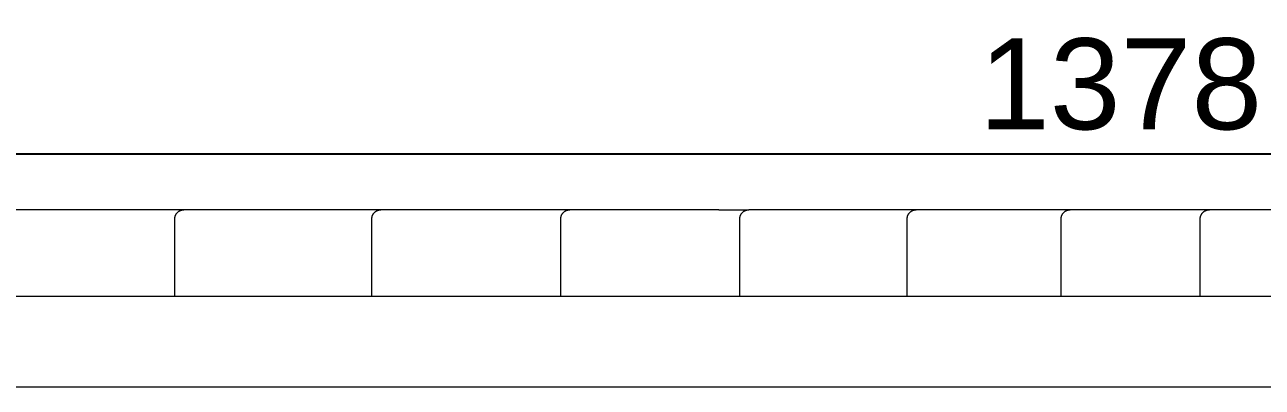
# Model space of a CAD drawing. Header units: millimetres. Extents: x -111 to 4919, y -143 to 3304.
# Drawn here: x 3600 to 4143, y 3145 to 3304 of the extents above; entities that cross this region are included whole.
import ezdxf

# ---------------------------------------------------------------- set-up
doc = ezdxf.new("R2010")
doc.units = ezdxf.units.MM
doc.layers.add('ZANO_R', color=7, linetype='Continuous', lineweight=0)
doc.layers.add('ZANO_W', color=1, linetype='Continuous', lineweight=0)
doc.styles.add('Arial', font='arial.ttf')
doc.styles.get("Standard").update_dxf_attribs({"font": 'ARIALUNI.TTF'})
doc.dimstyles.new('pl i ang', dxfattribs={"dimtxt": 50, "dimasz": 50, "dimexe": 1.25, "dimexo": 0.625, "dimgap": 10, "dimtad": 1, "dimtoh": 1, "dimtxsty": 'Standard', "dimcen": 2.5, "dimclrd": 1, "dimclre": 1, "dimclrt": 1, "dimadec": 0, "dimazin": 0, "dimtfac": 1, "dimtmove": 0, "dimatfit": 3, "dimfxl": 1, "dimarcsym": 1})

# ---------------------------------------------------------------- blocks, each defined once
blk = doc.blocks.new('*D398')
at = {"layer": 'ZANO_W', "color": 1, "lineweight": -2}
for p, q in [((3392.06, 3228.59), (3392.06, 3257.24)), ((4770.02, 3228.66), (4770.02, 3257.24)), ((3432.06, 3247.24), (4730.02, 3247.24))]:
    blk.add_line(p, q, dxfattribs=at)
at = {"layer": 'ZANO_W', "color": 1}
for points in [[(3432.06, 3253.9), (3432.06, 3240.57), (3392.06, 3247.24)], [(4730.02, 3240.57), (4730.02, 3253.9), (4770.02, 3247.24)]]:
    blk.add_solid(points, dxfattribs=at)
at = {"layer": 'ZANO_W', "color": 1, "insert": (4081.04, 3277.67), "char_height": 40, "attachment_point": 5, "style": 'Arial'}
blk.add_mtext('1378', dxfattribs=at)

msp = doc.modelspace()

# ---------------------------------------------------------------- linework, layer by layer
at = {"layer": 'ZANO_R'}
for p, q in [((3653.03, 3222.59), (3580.79, 3222.59)), ((3669.85, 3222.59), (3653.03, 3222.59)), ((3666.6, 3220.78), (3666.68, 3220.9)), ((3666.68, 3220.9), (3666.76, 3221.01)), ((3666.76, 3221.01), (3666.84, 3221.11)), ((3666.84, 3221.11), (3666.93, 3221.22)), ((3666.93, 3221.22), (3667.02, 3221.32)), ((3667.02, 3221.32), (3667.12, 3221.42)), ((3667.12, 3221.42), (3667.21, 3221.51)), ((3667.21, 3221.51), (3667.31, 3221.6)), ((3667.31, 3221.6), (3667.42, 3221.69)), ((3667.42, 3221.69), (3667.53, 3221.78)), ((3667.53, 3221.78), (3667.64, 3221.86)), ((3667.64, 3221.86), (3667.75, 3221.93)), ((3667.75, 3221.93), (3667.87, 3222.01)), ((3667.87, 3222.01), (3667.98, 3222.08)), ((3667.98, 3222.08), (3668.1, 3222.14)), ((3668.1, 3222.14), (3668.23, 3222.2)), ((3668.23, 3222.2), (3668.35, 3222.26)), ((3668.35, 3222.26), (3668.48, 3222.31)), ((3668.48, 3222.31), (3668.6, 3222.36)), ((3668.6, 3222.36), (3668.73, 3222.4)), ((3668.73, 3222.4), (3668.86, 3222.44)), ((3668.86, 3222.44), (3669, 3222.48)), ((3669, 3222.48), (3669.13, 3222.51)), ((3669.13, 3222.51), (3669.26, 3222.53)), ((3669.26, 3222.53), (3669.4, 3222.55)), ((3669.4, 3222.55), (3669.53, 3222.57)), ((3669.53, 3222.57), (3669.67, 3222.58)), ((3669.67, 3222.58), (3669.81, 3222.59)), ((3669.81, 3222.59), (3669.94, 3222.59)), ((3740.09, 3222.59), (3669.94, 3222.59)), ((3756.31, 3222.59), (3740.09, 3222.59)), ((3753.07, 3220.78), (3753.15, 3220.9)), ((3753.15, 3220.9), (3753.23, 3221.01)), ((3753.23, 3221.01), (3753.31, 3221.11)), ((3753.31, 3221.11), (3753.4, 3221.22)), ((3753.4, 3221.22), (3753.49, 3221.32)), ((3753.49, 3221.32), (3753.59, 3221.42)), ((3753.59, 3221.42), (3753.68, 3221.51)), ((3753.68, 3221.51), (3753.79, 3221.6)), ((3753.79, 3221.6), (3753.89, 3221.69)), ((3753.89, 3221.69), (3754, 3221.78)), ((3754, 3221.78), (3754.11, 3221.86)), ((3754.11, 3221.86), (3754.22, 3221.93)), ((3754.22, 3221.93), (3754.34, 3222.01)), ((3754.34, 3222.01), (3754.45, 3222.08)), ((3754.45, 3222.08), (3754.57, 3222.14)), ((3754.57, 3222.14), (3754.7, 3222.2)), ((3754.7, 3222.2), (3754.82, 3222.26)), ((3754.82, 3222.26), (3754.95, 3222.31)), ((3754.95, 3222.31), (3755.07, 3222.36)), ((3755.07, 3222.36), (3755.2, 3222.4)), ((3755.2, 3222.4), (3755.33, 3222.44)), ((3755.33, 3222.44), (3755.47, 3222.48)), ((3755.47, 3222.48), (3755.6, 3222.51)), ((3755.6, 3222.51), (3755.73, 3222.53)), ((3755.73, 3222.53), (3755.87, 3222.55)), ((3755.87, 3222.55), (3756, 3222.57)), ((3756, 3222.57), (3756.14, 3222.58)), ((3756.14, 3222.58), (3756.28, 3222.59)), ((3756.28, 3222.59), (3756.41, 3222.59)), ((3823.76, 3222.59), (3756.41, 3222.59)), ((3839.24, 3222.59), (3823.76, 3222.59)), ((3836, 3220.78), (3836.08, 3220.9)), ((3836.08, 3220.9), (3836.16, 3221.01)), ((3836.16, 3221.01), (3836.25, 3221.11)), ((3836.25, 3221.11), (3836.33, 3221.22)), ((3836.33, 3221.22), (3836.43, 3221.32)), ((3836.43, 3221.32), (3836.52, 3221.42)), ((3836.52, 3221.42), (3836.62, 3221.51)), ((3836.62, 3221.51), (3836.72, 3221.6)), ((3836.72, 3221.6), (3836.82, 3221.69)), ((3836.82, 3221.69), (3836.93, 3221.78)), ((3836.93, 3221.78), (3837.04, 3221.86)), ((3837.04, 3221.86), (3837.15, 3221.93)), ((3837.15, 3221.93), (3837.27, 3222.01)), ((3837.27, 3222.01), (3837.39, 3222.08)), ((3837.39, 3222.08), (3837.51, 3222.14)), ((3837.51, 3222.14), (3837.63, 3222.2)), ((3837.63, 3222.2), (3837.75, 3222.26)), ((3837.75, 3222.26), (3837.88, 3222.31)), ((3837.88, 3222.31), (3838.01, 3222.36)), ((3838.01, 3222.36), (3838.14, 3222.4)), ((3838.14, 3222.4), (3838.27, 3222.44)), ((3838.27, 3222.44), (3838.4, 3222.48)), ((3838.4, 3222.48), (3838.53, 3222.51)), ((3838.53, 3222.51), (3838.67, 3222.53)), ((3838.67, 3222.53), (3838.8, 3222.55)), ((3838.8, 3222.55), (3838.94, 3222.57)), ((3838.94, 3222.57), (3839.08, 3222.58)), ((3839.08, 3222.58), (3839.21, 3222.59)), ((3839.21, 3222.59), (3839.35, 3222.59)), ((3903.24, 3222.59), (3839.35, 3222.59)), ((3904.75, 3222.59), (3903.24, 3222.59)), ((3904.75, 3222.59), (3917.81, 3222.59)), ((3914.58, 3220.78), (3914.66, 3220.9)), ((3914.66, 3220.9), (3914.74, 3221.01)), ((3914.74, 3221.01), (3914.82, 3221.11)), ((3914.82, 3221.11), (3914.91, 3221.22)), ((3914.91, 3221.22), (3915, 3221.32)), ((3915, 3221.32), (3915.1, 3221.42)), ((3915.1, 3221.42), (3915.2, 3221.51)), ((3915.2, 3221.51), (3915.3, 3221.6)), ((3915.3, 3221.6), (3915.4, 3221.69)), ((3915.4, 3221.69), (3915.51, 3221.78)), ((3915.51, 3221.78), (3915.62, 3221.86)), ((3915.62, 3221.86), (3915.73, 3221.93)), ((3915.73, 3221.93), (3915.85, 3222.01)), ((3915.85, 3222.01), (3915.97, 3222.08)), ((3915.97, 3222.08), (3916.09, 3222.14)), ((3916.09, 3222.14), (3916.21, 3222.2)), ((3916.21, 3222.2), (3916.33, 3222.26)), ((3916.33, 3222.26), (3916.46, 3222.31)), ((3916.46, 3222.31), (3916.59, 3222.36)), ((3916.59, 3222.36), (3916.72, 3222.4)), ((3916.72, 3222.4), (3916.85, 3222.44)), ((3916.85, 3222.44), (3916.98, 3222.48)), ((3916.98, 3222.48), (3917.11, 3222.51)), ((3917.11, 3222.51), (3917.25, 3222.53)), ((3917.25, 3222.53), (3917.38, 3222.55)), ((3917.38, 3222.55), (3917.52, 3222.57)), ((3917.52, 3222.57), (3917.65, 3222.58)), ((3917.65, 3222.58), (3917.79, 3222.59)), ((3917.79, 3222.59), (3917.93, 3222.59)), ((3977.73, 3222.59), (3917.93, 3222.59)), ((3991.37, 3222.59), (3977.73, 3222.59)), ((3988.03, 3220.78), (3988.1, 3220.9)), ((3988.1, 3220.9), (3988.19, 3221.01)), ((3988.19, 3221.01), (3988.27, 3221.11)), ((3988.27, 3221.11), (3988.36, 3221.22)), ((3988.36, 3221.22), (3988.45, 3221.32)), ((3988.45, 3221.32), (3988.54, 3221.42)), ((3988.54, 3221.42), (3988.64, 3221.51)), ((3988.64, 3221.51), (3988.74, 3221.6)), ((3988.74, 3221.6), (3988.85, 3221.69)), ((3988.85, 3221.69), (3988.96, 3221.78)), ((3988.96, 3221.78), (3989.07, 3221.86)), ((3989.07, 3221.86), (3989.18, 3221.93)), ((3989.18, 3221.93), (3989.29, 3222.01)), ((3989.29, 3222.01), (3989.41, 3222.08)), ((3989.41, 3222.08), (3989.53, 3222.14)), ((3989.53, 3222.14), (3989.65, 3222.2)), ((3989.65, 3222.2), (3989.78, 3222.26)), ((3989.78, 3222.26), (3989.91, 3222.31)), ((3989.91, 3222.31), (3990.03, 3222.36)), ((3990.03, 3222.36), (3990.16, 3222.4)), ((3990.16, 3222.4), (3990.29, 3222.44)), ((3990.29, 3222.44), (3990.43, 3222.48)), ((3990.43, 3222.48), (3990.56, 3222.51)), ((3990.56, 3222.51), (3990.69, 3222.53)), ((3990.69, 3222.53), (3990.83, 3222.55)), ((3990.83, 3222.55), (3990.96, 3222.57)), ((3990.96, 3222.57), (3991.1, 3222.58)), ((3991.1, 3222.58), (3991.24, 3222.59)), ((3991.24, 3222.59), (3991.37, 3222.59)), ((4046.49, 3222.59), (3991.37, 3222.59)), ((4058.96, 3222.59), (4046.49, 3222.59)), ((4055.61, 3220.78), (4055.69, 3220.9)), ((4055.69, 3220.9), (4055.77, 3221.01)), ((4055.77, 3221.01), (4055.86, 3221.11)), ((4055.86, 3221.11), (4055.94, 3221.22)), ((4055.94, 3221.22), (4056.04, 3221.32)), ((4056.04, 3221.32), (4056.13, 3221.42)), ((4056.13, 3221.42), (4056.23, 3221.51)), ((4056.23, 3221.51), (4056.33, 3221.6)), ((4056.33, 3221.6), (4056.43, 3221.69)), ((4056.43, 3221.69), (4056.54, 3221.78)), ((4056.54, 3221.78), (4056.65, 3221.86)), ((4056.65, 3221.86), (4056.77, 3221.93)), ((4056.77, 3221.93), (4056.88, 3222.01)), ((4056.88, 3222.01), (4057, 3222.08)), ((4057, 3222.08), (4057.12, 3222.14)), ((4057.12, 3222.14), (4057.24, 3222.2)), ((4057.24, 3222.2), (4057.37, 3222.26)), ((4057.37, 3222.26), (4057.49, 3222.31)), ((4057.49, 3222.31), (4057.62, 3222.36)), ((4057.62, 3222.36), (4057.75, 3222.4)), ((4057.75, 3222.4), (4057.88, 3222.44)), ((4057.88, 3222.44), (4058.01, 3222.48)), ((4058.01, 3222.48), (4058.15, 3222.51)), ((4058.15, 3222.51), (4058.28, 3222.53)), ((4058.28, 3222.53), (4058.41, 3222.55)), ((4058.41, 3222.55), (4058.55, 3222.57)), ((4058.55, 3222.57), (4058.69, 3222.58)), ((4058.69, 3222.58), (4058.82, 3222.59)), ((4058.82, 3222.59), (4058.96, 3222.59)), ((4108.85, 3222.59), (4058.96, 3222.59)), ((4119.9, 3222.59), (4108.85, 3222.59)), ((4116.67, 3220.78), (4116.75, 3220.9)), ((4116.75, 3220.9), (4116.83, 3221.01)), ((4116.83, 3221.01), (4116.91, 3221.11)), ((4116.91, 3221.11), (4117, 3221.22)), ((4117, 3221.22), (4117.09, 3221.32)), ((4117.09, 3221.32), (4117.19, 3221.42)), ((4117.19, 3221.42), (4117.29, 3221.51)), ((4117.29, 3221.51), (4117.39, 3221.6)), ((4117.39, 3221.6), (4117.49, 3221.69)), ((4117.49, 3221.69), (4117.6, 3221.78)), ((4117.6, 3221.78), (4117.71, 3221.86)), ((4117.71, 3221.86), (4117.82, 3221.93)), ((4117.82, 3221.93), (4117.94, 3222.01)), ((4117.94, 3222.01), (4118.06, 3222.08)), ((4118.06, 3222.08), (4118.18, 3222.14)), ((4118.18, 3222.14), (4118.3, 3222.2)), ((4118.3, 3222.2), (4118.42, 3222.26)), ((4118.42, 3222.26), (4118.55, 3222.31)), ((4118.55, 3222.31), (4118.68, 3222.36)), ((4118.68, 3222.36), (4118.81, 3222.4)), ((4118.81, 3222.4), (4118.94, 3222.44)), ((4118.94, 3222.44), (4119.07, 3222.48)), ((4119.07, 3222.48), (4119.2, 3222.51)), ((4119.2, 3222.51), (4119.34, 3222.53)), ((4119.34, 3222.53), (4119.47, 3222.55)), ((4119.47, 3222.55), (4119.61, 3222.57)), ((4119.61, 3222.57), (4119.74, 3222.58)), ((4119.74, 3222.58), (4119.88, 3222.59)), ((4119.88, 3222.59), (4120.02, 3222.59)), ((4164.19, 3222.59), (4120.02, 3222.59)), ((3665.94, 3218.59), (3665.95, 3218.73)), ((3665.94, 3184.59), (3665.94, 3218.59)), ((3665.95, 3218.86), (3665.96, 3219)), ((3665.95, 3218.73), (3665.95, 3218.86)), ((3665.96, 3219), (3665.98, 3219.13)), ((3665.98, 3219.13), (3666, 3219.27)), ((3666, 3219.27), (3666.03, 3219.4)), ((3666.03, 3219.4), (3666.06, 3219.54)), ((3666.06, 3219.54), (3666.09, 3219.67)), ((3666.09, 3219.67), (3666.13, 3219.8)), ((3666.13, 3219.8), (3666.17, 3219.93)), ((3666.17, 3219.93), (3666.22, 3220.06)), ((3666.22, 3220.06), (3666.27, 3220.18)), ((3666.27, 3220.18), (3666.33, 3220.31)), ((3666.33, 3220.31), (3666.39, 3220.43)), ((3666.39, 3220.43), (3666.46, 3220.55)), ((3666.46, 3220.55), (3666.53, 3220.67)), ((3666.53, 3220.67), (3666.6, 3220.78)), ((3752.41, 3218.59), (3752.42, 3218.73)), ((3752.41, 3184.59), (3752.41, 3218.59)), ((3752.42, 3218.86), (3752.43, 3219)), ((3752.42, 3218.73), (3752.42, 3218.86)), ((3752.43, 3219), (3752.45, 3219.13)), ((3752.45, 3219.13), (3752.47, 3219.27)), ((3752.47, 3219.27), (3752.5, 3219.4)), ((3752.5, 3219.4), (3752.53, 3219.54)), ((3752.53, 3219.54), (3752.56, 3219.67)), ((3752.56, 3219.67), (3752.6, 3219.8)), ((3752.6, 3219.8), (3752.64, 3219.93)), ((3752.64, 3219.93), (3752.69, 3220.06)), ((3752.69, 3220.06), (3752.75, 3220.18)), ((3752.75, 3220.18), (3752.8, 3220.31)), ((3752.8, 3220.31), (3752.86, 3220.43)), ((3752.86, 3220.43), (3752.93, 3220.55)), ((3752.93, 3220.55), (3753, 3220.67)), ((3753, 3220.67), (3753.07, 3220.78)), ((3835.35, 3218.73), (3835.36, 3218.86)), ((3835.35, 3218.59), (3835.35, 3218.73)), ((3835.35, 3184.59), (3835.35, 3218.59)), ((3835.36, 3218.86), (3835.37, 3219)), ((3835.37, 3219), (3835.39, 3219.13)), ((3835.39, 3219.13), (3835.41, 3219.27)), ((3835.41, 3219.27), (3835.43, 3219.4)), ((3835.43, 3219.4), (3835.46, 3219.54)), ((3835.46, 3219.54), (3835.5, 3219.67)), ((3835.5, 3219.67), (3835.54, 3219.8)), ((3835.54, 3219.8), (3835.58, 3219.93)), ((3835.58, 3219.93), (3835.63, 3220.06)), ((3835.63, 3220.06), (3835.68, 3220.18)), ((3835.68, 3220.18), (3835.74, 3220.31)), ((3835.74, 3220.31), (3835.8, 3220.43)), ((3835.8, 3220.43), (3835.86, 3220.55)), ((3835.86, 3220.55), (3835.93, 3220.67)), ((3835.93, 3220.67), (3836, 3220.78)), ((3913.93, 3218.73), (3913.94, 3218.86)), ((3913.93, 3218.59), (3913.93, 3218.73)), ((3913.93, 3184.59), (3913.93, 3218.59)), ((3913.94, 3218.86), (3913.95, 3219)), ((3913.95, 3219), (3913.96, 3219.13)), ((3913.96, 3219.13), (3913.99, 3219.27)), ((3913.99, 3219.27), (3914.01, 3219.4)), ((3914.01, 3219.4), (3914.04, 3219.54)), ((3914.04, 3219.54), (3914.08, 3219.67)), ((3914.08, 3219.67), (3914.11, 3219.8)), ((3914.11, 3219.8), (3914.16, 3219.93)), ((3914.16, 3219.93), (3914.21, 3220.06)), ((3914.21, 3220.06), (3914.26, 3220.18)), ((3914.26, 3220.18), (3914.31, 3220.31)), ((3914.31, 3220.31), (3914.38, 3220.43)), ((3914.38, 3220.43), (3914.44, 3220.55)), ((3914.44, 3220.55), (3914.51, 3220.67)), ((3914.51, 3220.67), (3914.58, 3220.78)), ((3987.37, 3218.73), (3987.38, 3218.86)), ((3987.37, 3218.59), (3987.37, 3218.73)), ((3987.37, 3184.59), (3987.37, 3218.59)), ((3987.38, 3218.86), (3987.39, 3219)), ((3987.39, 3219), (3987.41, 3219.13)), ((3987.41, 3219.13), (3987.43, 3219.27)), ((3987.43, 3219.27), (3987.46, 3219.4)), ((3987.46, 3219.4), (3987.49, 3219.54)), ((3987.49, 3219.54), (3987.52, 3219.67)), ((3987.52, 3219.67), (3987.56, 3219.8)), ((3987.56, 3219.8), (3987.6, 3219.93)), ((3987.6, 3219.93), (3987.65, 3220.06)), ((3987.65, 3220.06), (3987.7, 3220.18)), ((3987.7, 3220.18), (3987.76, 3220.31)), ((3987.76, 3220.31), (3987.82, 3220.43)), ((3987.82, 3220.43), (3987.89, 3220.55)), ((3987.89, 3220.55), (3987.95, 3220.67)), ((3987.95, 3220.67), (3988.03, 3220.78)), ((4054.96, 3218.73), (4054.97, 3218.86)), ((4054.96, 3218.59), (4054.96, 3218.73)), ((4054.96, 3184.59), (4054.96, 3218.59)), ((4054.97, 3218.86), (4054.98, 3219)), ((4054.98, 3219), (4055, 3219.13)), ((4055, 3219.13), (4055.02, 3219.27)), ((4055.02, 3219.27), (4055.04, 3219.4)), ((4055.04, 3219.4), (4055.07, 3219.54)), ((4055.07, 3219.54), (4055.11, 3219.67)), ((4055.11, 3219.67), (4055.15, 3219.8)), ((4055.15, 3219.8), (4055.19, 3219.93)), ((4055.19, 3219.93), (4055.24, 3220.06)), ((4055.24, 3220.06), (4055.29, 3220.18)), ((4055.29, 3220.18), (4055.35, 3220.31)), ((4055.35, 3220.31), (4055.41, 3220.43)), ((4055.41, 3220.43), (4055.47, 3220.55)), ((4055.47, 3220.55), (4055.54, 3220.67)), ((4055.54, 3220.67), (4055.61, 3220.78)), ((4116.02, 3218.73), (4116.03, 3218.86)), ((4116.02, 3218.59), (4116.02, 3218.73)), ((4116.02, 3184.59), (4116.02, 3218.59)), ((4116.03, 3218.86), (4116.04, 3219)), ((4116.04, 3219), (4116.05, 3219.13)), ((4116.05, 3219.13), (4116.08, 3219.27)), ((4116.08, 3219.27), (4116.1, 3219.4)), ((4116.1, 3219.4), (4116.13, 3219.54)), ((4116.13, 3219.54), (4116.17, 3219.67)), ((4116.17, 3219.67), (4116.2, 3219.8)), ((4116.2, 3219.8), (4116.25, 3219.93)), ((4116.25, 3219.93), (4116.3, 3220.06)), ((4116.3, 3220.06), (4116.35, 3220.18)), ((4116.35, 3220.18), (4116.41, 3220.31)), ((4116.41, 3220.31), (4116.47, 3220.43)), ((4116.47, 3220.43), (4116.53, 3220.55)), ((4116.53, 3220.55), (4116.6, 3220.67)), ((4116.6, 3220.67), (4116.67, 3220.78)), ((3398.86, 3184.59), (4318.86, 3184.59)), ((4318.86, 3144.59), (3398.86, 3144.59))]:
    msp.add_line(p, q, dxfattribs=at)

# ---------------------------------------------------------------- dimensions: what is measured, and where the dimension line sits
at = {"layer": 'ZANO_W'}
dim = msp.add_linear_dim(base=(4770.02, 3247.24), p1=(3392.06, 3218.59), p2=(4770.02, 3218.66), dimstyle='pl i ang', override={"dimtxt": 40, "dimasz": 40, "dimexe": 10, "dimexo": 10, "dimtoh": 0, "dimdec": 0, "dimtxsty": 'Arial', "dimtdec": 0, "dimtmove": 1}, dxfattribs=at)
dim.commit()
dim.dimension.update_dxf_attribs({"geometry": '*D398', "text_midpoint": (4081.04, 3277.67)})

doc.saveas('drawing.dxf')
